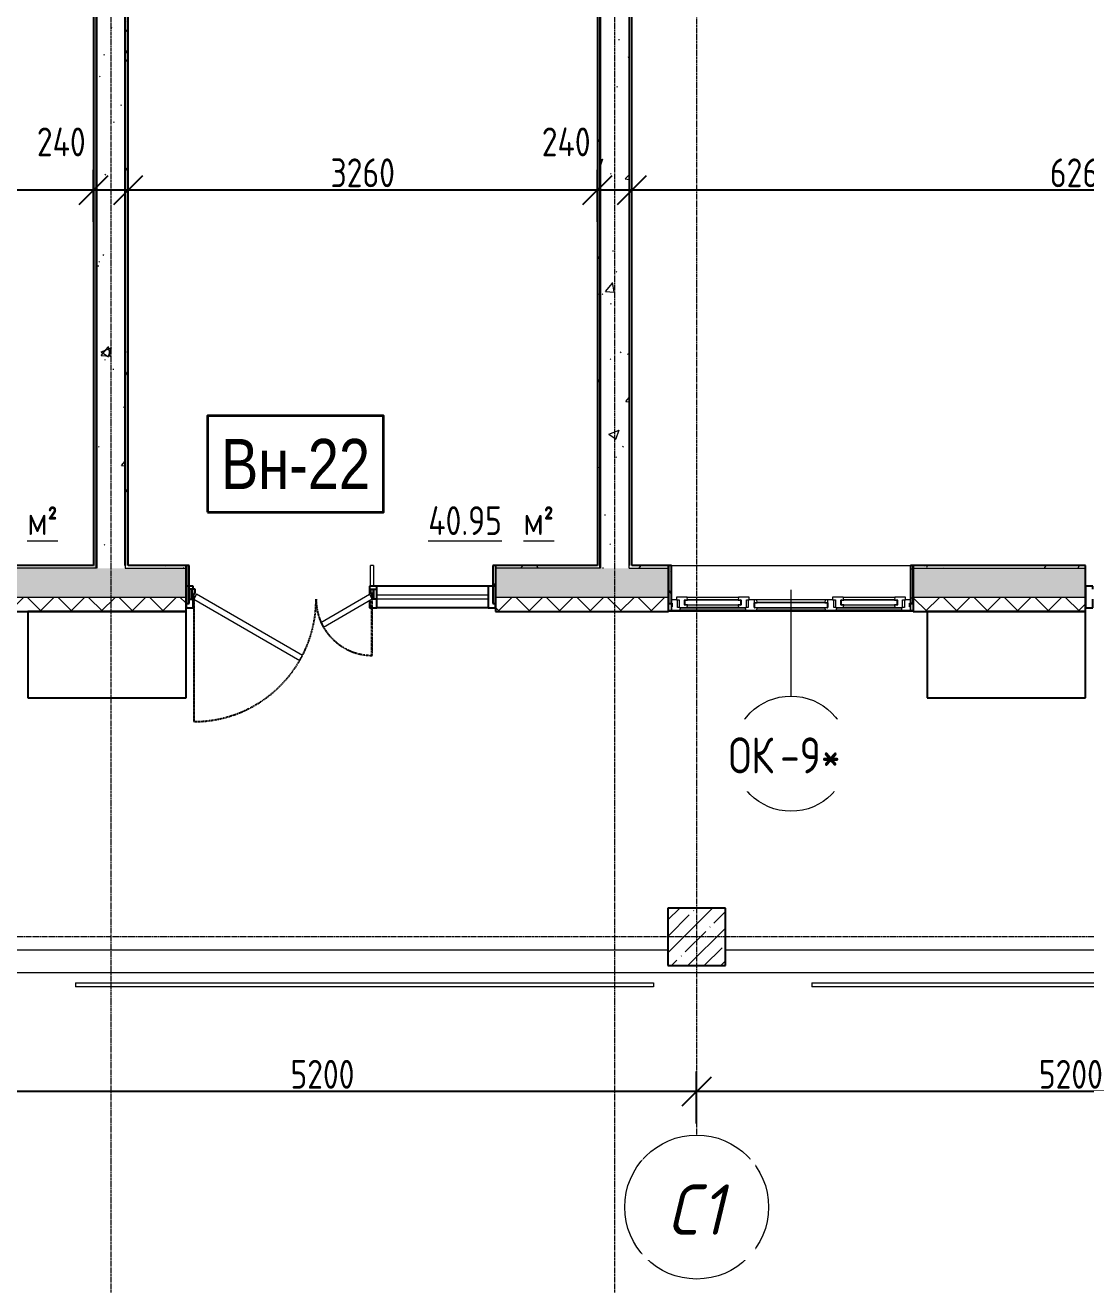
# Model space of a CAD drawing. Header units: millimetres. Extents: x -11854 to 4360091, y -19344 to 4989148.
# Drawn here: x 85107 to 92476, y -2755 to 5996 of the extents above; entities that cross this region are included whole.
import ezdxf
from ezdxf.enums import TextEntityAlignment as Align

# ---------------------------------------------------------------- set-up
doc = ezdxf.new("R2010")
doc.units = ezdxf.units.MM
doc.linetypes.add('Линия сетки', pattern=[22.225, 12.7, -3.175, 3.175, -3.175])
doc.linetypes.add('Штрих', pattern=[6.35, 3.175, -3.175])
doc.layers.get('0').update_dxf_attribs({"color": 254})
doc.layers.get('Defpoints').update_dxf_attribs({"color": 254})
for name, color, linetype, lineweight in [('A-ANNO-DIMS', 254, 'Continuous', 9), ('A-AREA-IDEN', 254, 'Continuous', 9), ('A-DOOR', 254, 'Continuous', 9), ('A-GLAZ', 254, 'Continuous', 9), ('A-GLAZ-CURT', 254, 'Continuous', 9), ('A-GLAZ-CWMG', 254, 'Continuous', 9), ('A-GLAZ-IDEN', 254, 'Continuous', 9), ('A-WALL', 254, 'Continuous', 9), ('S-GRID', 254, 'Continuous', 9), ('S-GRID-IDEN', 254, 'Continuous', 9)]:
    doc.layers.add(name, color=color, linetype=linetype, lineweight=lineweight)
doc.layers.add('кр', color=1, linetype='Continuous')
doc.layers.add('МАРКИ', color=3, linetype='Continuous')
doc.styles.add('ISOCPEUR', font='isocpeur.ttf', dxfattribs={"width": 0.8, "height": 200})
doc.styles.add('ISOCPEUR_2', font='isocpeur.ttf', dxfattribs={"width": 0.8, "height": 250})
doc.styles.add('ISOCPEUR_B', font='', dxfattribs={"width": 0.8, "height": 200})
doc.styles.add('ISOCPEUR_B_1', font='', dxfattribs={"width": 0.8, "height": 200})
doc.styles.add('ISOCPEUR_I', font='isocpeui.ttf', dxfattribs={"width": 0.9, "height": 350})
doc.styles.get("Standard").update_dxf_attribs({"font": 'arial.ttf'})
doc.styles.get('ISOCPEUR_B').set_extended_font_data('ISOCPEUR', bold=True)
doc.styles.get('ISOCPEUR_B_1').set_extended_font_data('ISOCPEUR', bold=True)
doc.dimstyles.new('2_0_мм_ISOCPEUR', dxfattribs={"dimscale": 304.8, "dimtxt": 199.196235, "dimasz": 0.656168, "dimexe": 0.459318, "dimexo": 0.625, "dimgap": 0.065617, "dimtad": 1, "dimdec": 0, "dimtxsty": 'ISOCPEUR', "dimblk1": 'OBLIQUE', "dimblk2": 'OBLIQUE', "dimsah": 1, "dimcen": 2.5, "dimdle": 0.164042, "dimazin": 3, "dimtfac": 1, "dimtix": 1, "dimtmove": 0, "dimatfit": 3, "dimfxl": 0.787402, "dimfxlon": 1, "dimtvp": 1, "dimarcsym": 2})
doc.dimstyles.new('2_0_мм_ISOCPEUR_1', dxfattribs={"dimscale": 304.8, "dimtxt": 199.196235, "dimasz": 0.656168, "dimexe": 0.459318, "dimexo": 0.625, "dimgap": 0.065617, "dimtad": 1, "dimdec": 0, "dimtxsty": 'ISOCPEUR', "dimblk1": 'OBLIQUE', "dimblk2": 'OBLIQUE', "dimsah": 1, "dimcen": 2.5, "dimdle": 0.164042, "dimazin": 3, "dimtfac": 1, "dimtix": 1, "dimtmove": 1, "dimatfit": 3, "dimfxl": 0.787402, "dimfxlon": 1, "dimtvp": 1, "dimarcsym": 2})
pattern_1 = [(50, (542041.7, 20914.14), (728.7365, -63.7558), [76.2, -838.2]), (355, (542041.7, 20914.14), (-140.9716, 764.2276), [60.96, -670.56]), (100.451, (542102.4, 20908.8), (587.77, 700.4668), [64.76, -712.36]), (46.184, (542041.7, 21117.3), (1084.3162, -168.171), [114.3, -1257.3]), (96.636, (542132, 21103.3), (949.61, 989.7098), [97.14, -1068.54]), (351.184, (542041.7, 21117.3), (949.6206, 989.7012), [91.44, -1005.84]), (21, (542143.3, 21066.54), (606.4579, -409.0606), [76.2, -838.2]), (326, (542143.3, 21066.54), (247.2083, 736.7529), [60.96, -670.56]), (71.451, (542193.8, 21032.46), (853.6683, 327.6855), [64.76, -712.36]), (37.5, (542041.67, 20914.14), (12.3547, 338.22012), [6.706, -655.726, 6.706, -674.014, -673.1]), (37.5, (542041.67, 20914.14), (12.3547, 338.22012), [-1343.152, 6.706, -666.394]), (7.5, (542041.67, 20914.14), (267.27887, 400.72213), [6.706, -381.406, 6.706, -640.486, -256.54]), (7.5, (542041.67, 20914.14), (267.27887, 400.72213), [-1035.304, 6.706, -249.834]), (327.5, (541815.1, 20914.14), (542.36333, -22.91534), [6.706, -247.294, 6.706, -785.774, -1051.56]), (327.5, (541815.1, 20914.14), (542.36333, -22.91534), [-1046.48, 6.706, -1044.854]), (317.5, (541713.5, 20914.14), (592.51696, 101.7071), [6.706, -323.494, 6.706, -519.582, -746.76]), (317.5, (541713.5, 20914.14), (592.51696, 101.7071), [-856.488, 6.706, -740.054])]
pattern_2 = [(0, (542041.67, 20914.14), (406.4, 101.6), [33.528, -271.272, 33.528, -271.272, -1625.6]), (0, (542041.67, 20914.14), (406.4, 101.6), [-609.6, 33.528, -576.072, 33.528, -271.272, -711.2]), (0, (542041.67, 20914.14), (406.4, 101.6), [-1524, 33.528, -169.672, 33.528, -474.472]), (120, (542194.07, 20964.94), (-291.18818, 301.152724), [33.528, -271.272, 33.528, -1896.872]), (120, (542194.07, 20964.94), (-291.18818, 301.152724), [-338.328, -271.272, 33.528, -576.072, -1016]), (120, (542194.07, 20964.94), (-291.18818, 301.152724), [-1219.2, 33.528, -271.272, 33.528, -677.672]), (120, (542194.07, 20964.94), (-291.18818, 301.152724), [-1557.528, -169.672, 33.528, -474.472]), (240, (542244.87, 21168.14), (-115.21182, -402.752724), [33.528, -271.272, 33.528, -1896.872]), (240, (542244.87, 21168.14), (-115.21182, -402.752724), [-338.328, -271.272, 33.528, -576.072, -1016]), (240, (542244.87, 21168.14), (-115.21182, -402.752724), [-1219.2, 33.528, -271.272, 33.528, -677.672]), (240, (542244.87, 21168.14), (-115.21182, -402.752724), [-1557.528, -169.672, 33.528, -474.472])]

# ---------------------------------------------------------------- blocks, each defined once
blk = doc.blocks.new('BIMLIB_Окно_Трехстворчатое_Wintech_СФрамугойСнизу_ГОСТ30674-99 - 1700Х1800-7434254-1А')
at = {"layer": 'A-GLAZ'}
for p, q in [((-705, 140), (-725, 140)), ((-705, 95), (-705, 140)), ((-644.8, 140), (-190.9, 140)), ((-193.7, 123.5), (-642, 123.5)), ((-596.8, 121.5), (-238.9, 121.5)), ((-594, 105), (-241.7, 105)), ((-112.5, 140), (362.5, 140)), ((359.7, 123.5), (-109.7, 123.5)), ((440.9, 140), (894.8, 140)), ((892, 123.5), (443.7, 123.5)), ((488.9, 121.5), (846.8, 121.5)), ((491.7, 105), (844, 105)), ((975, 140), (955, 140)), ((955, 140), (955, 95)), ((-238.9, 51.5), (-596.8, 51.5)), ((-594, 69), (-241.7, 69)), ((-112.5, 70), (362.5, 70)), ((-109.7, 87.5), (359.7, 87.5)), ((846.8, 51.5), (488.9, 51.5)), ((491.7, 69), (844, 69))]:
    blk.add_line(p, q, dxfattribs=at)
at = {"layer": 'A-GLAZ', "lineweight": 18}
for p, q in [((-705, 140), (-705, 117)), ((-644.8, 140), (-705, 140)), ((-705, 117), (-699.5, 117)), ((-699.5, 93), (-705, 93)), ((-699.5, 117), (-699.5, 93)), ((-663, 70), (-663, 121.5)), ((-663, 121.5), (-651, 121.5)), ((-596.8, 121.5), (-651, 121.5)), ((-651, 121.5), (-651, 70)), ((-642, 123.5), (-644.8, 140)), ((-642, 121.5), (-642, 123.5)), ((-615, 71), (-615, 103)), ((-615, 103), (-594, 103)), ((-223.2, 103), (-612.5, 103)), ((-612.5, 103), (-612.5, 71)), ((-594, 105), (-596.8, 121.5)), ((-594, 103), (-594, 105)), ((-238.9, 121.5), (-241.7, 105)), ((-241.7, 105), (-241.7, 103)), ((-241.7, 103), (-220.7, 103)), ((-184.7, 121.5), (-238.9, 121.5)), ((-223.2, 71), (-223.2, 103)), ((-220.7, 103), (-220.7, 71)), ((-190.9, 140), (-193.7, 123.5)), ((-193.7, 123.5), (-193.7, 121.5)), ((-112.5, 140), (-190.9, 140)), ((-184.7, 70), (-184.7, 121.5)), ((-184.7, 121.5), (-172.7, 121.5)), ((-172.7, 121.5), (-172.7, 70)), ((-109.7, 89.5), (-130.7, 89.5)), ((-130.7, 89.5), (-130.7, 70)), ((378.2, 121.5), (-128.2, 121.5)), ((-128.2, 121.5), (-128.2, 89.5)), ((-128.2, 89.5), (378.2, 89.5)), ((-109.7, 123.5), (-112.5, 140)), ((-109.7, 121.5), (-109.7, 123.5)), ((-109.7, 87.5), (-109.7, 89.5)), ((362.5, 140), (359.7, 123.5)), ((359.7, 123.5), (359.7, 121.5)), ((359.7, 89.5), (359.7, 87.5)), ((380.7, 89.5), (359.7, 89.5)), ((440.9, 140), (362.5, 140)), ((378.2, 89.5), (378.2, 121.5)), ((380.7, 70), (380.7, 89.5)), ((422.7, 70), (422.7, 121.5)), ((422.7, 121.5), (434.7, 121.5)), ((488.9, 121.5), (434.7, 121.5)), ((434.7, 121.5), (434.7, 70)), ((443.7, 123.5), (440.9, 140)), ((443.7, 121.5), (443.7, 123.5)), ((470.7, 71), (470.7, 103)), ((470.7, 103), (491.7, 103)), ((862.5, 103), (473.2, 103)), ((473.2, 103), (473.2, 71)), ((491.7, 105), (488.9, 121.5)), ((491.7, 103), (491.7, 105)), ((846.8, 121.5), (844, 105)), ((844, 105), (844, 103)), ((844, 103), (865, 103)), ((901, 121.5), (846.8, 121.5)), ((862.5, 71), (862.5, 103)), ((865, 103), (865, 71)), ((894.8, 140), (892, 123.5)), ((892, 123.5), (892, 121.5)), ((955, 140), (894.8, 140)), ((901, 70), (901, 121.5)), ((901, 121.5), (913, 121.5)), ((913, 121.5), (913, 70)), ((949.5, 93), (949.5, 117)), ((949.5, 117), (955, 117)), ((955, 93), (949.5, 93)), ((955, 117), (955, 140)), ((-705, 70), (-671, 70)), ((-671, 70), (-671, 51.5)), ((-651, 70), (-671, 70)), ((-671, 51.5), (-596.8, 51.5)), ((-594, 71), (-615, 71)), ((-612.5, 71), (-223.2, 71)), ((-596.8, 51.5), (-594, 69)), ((-594, 69), (-594, 71)), ((-220.7, 71), (-241.7, 71)), ((-241.7, 71), (-241.7, 69)), ((-241.7, 69), (-238.9, 51.5)), ((-238.9, 51.5), (-164.7, 51.5)), ((-164.7, 70), (-184.7, 70)), ((-164.7, 51.5), (-164.7, 70)), ((-164.7, 70), (-130.7, 70)), ((-130.7, 70), (-112.5, 70)), ((-112.5, 70), (-109.7, 87.5)), ((359.7, 87.5), (362.5, 70)), ((362.5, 70), (380.7, 70)), ((380.7, 70), (414.7, 70)), ((414.7, 70), (414.7, 51.5)), ((434.7, 70), (414.7, 70)), ((414.7, 51.5), (488.9, 51.5)), ((491.7, 71), (470.7, 71)), ((473.2, 71), (862.5, 71)), ((488.9, 51.5), (491.7, 69)), ((491.7, 69), (491.7, 71)), ((865, 71), (844, 71)), ((844, 71), (844, 69)), ((844, 69), (846.8, 51.5)), ((846.8, 51.5), (921, 51.5)), ((921, 70), (901, 70)), ((921, 51.5), (921, 70)), ((921, 70), (955, 70))]:
    blk.add_line(p, q, dxfattribs=at)
at = {"layer": 'A-GLAZ', "lineweight": 25}
for p, q in [((-615, 103), (-615, 71)), ((-612.5, 103), (-615, 103)), ((-612.5, 71), (-612.5, 103)), ((-220.7, 103), (-223.2, 103)), ((-223.2, 103), (-223.2, 71)), ((-220.7, 71), (-220.7, 103)), ((-128.2, 121.5), (-130.7, 121.5)), ((-130.7, 121.5), (-130.7, 89.5)), ((-130.7, 89.5), (-128.2, 89.5)), ((-128.2, 89.5), (-128.2, 121.5)), ((378.2, 121.5), (378.2, 89.5)), ((380.7, 121.5), (378.2, 121.5)), ((378.2, 89.5), (380.7, 89.5)), ((380.7, 89.5), (380.7, 121.5)), ((470.7, 103), (470.7, 71)), ((473.2, 103), (470.7, 103)), ((473.2, 71), (473.2, 103)), ((865, 103), (862.5, 103)), ((862.5, 103), (862.5, 71)), ((865, 71), (865, 103)), ((-615, 71), (-612.5, 71)), ((-223.2, 71), (-220.7, 71)), ((470.7, 71), (473.2, 71)), ((862.5, 71), (865, 71))]:
    blk.add_line(p, q, dxfattribs=at)
blk = doc.blocks.new('Прямоугольный импост - 50 x 150 мм-V12-1А')
at = {"layer": 'A-GLAZ-CWMG', "lineweight": 25}
for p, q in [((0, 75), (-50, 75)), ((-50, 75), (-50, 15)), ((0, -75), (0, 75)), ((-50, -55), (-50, -75)), ((-50, -75), (0, -75))]:
    blk.add_line(p, q, dxfattribs=at)
blk = doc.blocks.new('Системная панель - С остеклением-7428840-1А')
at = {"layer": 'кр', "lineweight": 18}
for p, q in [((387.5, 12.5), (-387.5, 12.5)), ((-387.5, 12.5), (-387.5, -12.5)), ((387.5, -12.5), (387.5, 12.5)), ((-387.5, -12.5), (387.5, -12.5))]:
    blk.add_line(p, q, dxfattribs=at)
blk = doc.blocks.new('Прямоугольный импост - 50 x 150 мм-7428686-1А')
at = {"layer": 'кр'}
for p, q in [((-357574.2, -43154.4), (-358349.2, -43154.4)), ((-357574.2, -43304.4), (-358349.2, -43304.4))]:
    blk.add_line(p, q, dxfattribs=at)
blk = doc.blocks.new('Прямоугольный импост - 50 x 150 мм-7419824-1А')
at = {"layer": 'кр', "lineweight": 25}
for p, q in [((-50, 75), (0, 75)), ((-50, -75), (-50, 75)), ((0, 75), (0, -75)), ((0, -75), (-50, -75))]:
    blk.add_line(p, q, dxfattribs=at)
blk = doc.blocks.new('Прямоугольный импост - 50 x 150 мм-V13-1А')
at = {"layer": 'кр', "lineweight": 25}
for p, q in [((-25, 75), (-8.7, 75)), ((-25, 25.6), (-25, 75)), ((-6.7, 75), (25, 75)), ((25, 75), (25, -75)), ((-25, -75), (-25, -16.7)), ((25, -75), (-25, -75))]:
    blk.add_line(p, q, dxfattribs=at)
blk = doc.blocks.new('Дверь_Двупольная_внутренняя ПВХ профиль - Дверной блок наружный металлический остекленный ДНМО 22х13 Л _ДЛЯ ВИТРАЖА_-7420208-1А')
at = {"layer": 'кр', "linetype": 'Штрих'}
for p, q in [((618, 865), (618, 15)), ((-618, 405), (-618, 15))]:
    blk.add_line(p, q, dxfattribs=at)
at = {"layer": 'кр'}
for p, q in [((620, 865), (618, 865)), ((-620, 405), (-618, 405)), ((-650, 15), (-630, 15)), ((-650, -55), (-650, 15)), ((-630, 15), (-620, 15)), ((-630, -55), (-630, 15)), ((-630, 15), (-630, -55)), ((-620, 15), (-620, -25)), ((-618, 15), (-620, 15)), ((618, 15), (620, 15)), ((630, 15), (620, 15)), ((620, 15), (620, -25)), ((630, -55), (630, 15)), ((650, 15), (630, 15)), ((630, 15), (630, -55)), ((650, -55), (650, 15)), ((-630, -55), (-650, -55)), ((-610, -55), (-630, -55)), ((-620, -25), (-610, -25)), ((-610, -25), (-610, -55)), ((620, -25), (610, -25)), ((610, -25), (610, -55)), ((610, -55), (630, -55)), ((630, -55), (650, -55))]:
    blk.add_line(p, q, dxfattribs=at)
at = {"layer": 'кр', "linetype": 'Штрих', "lineweight": 18}
for p, q in [((620, 15), (620, 865)), ((-620, 15), (-620, 405))]:
    blk.add_line(p, q, dxfattribs=at)
at = {"layer": 'кр', "lineweight": 18}
for p, q in [((-116.1, 440), (-136.1, 405.4)), ((620, 15), (-116.1, 440)), ((-136.1, 405.4), (600, -19.6)), ((-620, 15), (-282.3, 210)), ((-262.3, 175.4), (-600, -19.6)), ((-282.3, 210), (-262.3, 175.4)), ((-600, -19.6), (-620, 15)), ((600, -19.6), (620, 15))]:
    blk.add_line(p, q, dxfattribs=at)
at = {"layer": 'кр', "linetype": 'Штрих'}
for centre, radius, start, end in [((620, 15), 850, 90, 180), ((-620, 15), 390, 360, 90)]:
    blk.add_arc(centre, radius, start, end, dxfattribs=at)
blk = doc.blocks.new('_Oblique')
at = {"color": 0, "linetype": 'ByBlock', "lineweight": -2}
blk.add_line((-0.5, -0.5), (0.5, 0.5), dxfattribs=at)
blk = doc.blocks.new('*D602')
at = {"layer": 'A-ANNO-DIMS', "color": 0, "lineweight": -2, "transparency": 16777216}
for p, q in [((89322.6, 4629.5), (89322.6, 4990.5)), ((95582.6, 4629.5), (95582.6, 4990.5)), ((95632.6, 4850.5), (89272.6, 4850.5))]:
    blk.add_line(p, q, dxfattribs=at)
at = {"layer": 'Defpoints', "color": 0, "transparency": 16777216}
for p in [(89322.6, 4850.5), (89322.6, 4610.5), (95582.6, 4610.5)]:
    blk.add_point(p, dxfattribs=at)
at = {"layer": 'A-ANNO-DIMS', "color": 0, "lineweight": -2, "transparency": 16777216, "xscale": 200, "yscale": 200, "zscale": 200, "rotation": 180}
blk.add_blockref('_Oblique', (89322.6, 4850.5), dxfattribs=at)
at = {"layer": 'A-ANNO-DIMS', "color": 0, "lineweight": -2, "transparency": 16777216, "xscale": 200, "yscale": 200, "zscale": 200}
blk.add_blockref('_Oblique', (95582.6, 4850.5), dxfattribs=at)
at = {"layer": 'A-ANNO-DIMS', "color": 0, "transparency": 16777216, "insert": (92452.6, 4970.5), "char_height": 200, "width": 533.233, "attachment_point": 5, "style": 'ISOCPEUR'}
blk.add_mtext('\\A1;6260', dxfattribs=at)
blk = doc.blocks.new('*D603')
at = {"layer": 'A-ANNO-DIMS', "color": 0, "lineweight": -2, "transparency": 16777216}
for p, q in [((89082.6, 4629.5), (89082.6, 4990.5)), ((89322.6, 4629.5), (89322.6, 4990.5)), ((89372.6, 4850.5), (89032.6, 4850.5))]:
    blk.add_line(p, q, dxfattribs=at)
at = {"layer": 'Defpoints', "color": 0, "transparency": 16777216}
for p in [(89082.6, 4850.5), (89082.6, 4610.5), (89322.6, 4610.5)]:
    blk.add_point(p, dxfattribs=at)
at = {"layer": 'A-ANNO-DIMS', "color": 0, "lineweight": -2, "transparency": 16777216, "xscale": 200, "yscale": 200, "zscale": 200, "rotation": 180}
blk.add_blockref('_Oblique', (89082.6, 4850.5), dxfattribs=at)
at = {"layer": 'A-ANNO-DIMS', "color": 0, "lineweight": -2, "transparency": 16777216, "xscale": 200, "yscale": 200, "zscale": 200}
blk.add_blockref('_Oblique', (89322.6, 4850.5), dxfattribs=at)
at = {"layer": 'A-ANNO-DIMS', "color": 0, "transparency": 16777216, "insert": (88696.6, 5285.1), "char_height": 200, "width": 418.312, "attachment_point": 1, "line_spacing_factor": 1.149209, "style": 'ISOCPEUR'}
blk.add_mtext('\\A1;240', dxfattribs=at)
blk = doc.blocks.new('*D604')
at = {"layer": 'A-ANNO-DIMS', "color": 0, "lineweight": -2, "transparency": 16777216}
for p, q in [((85822.6, 4629.5), (85822.6, 4990.5)), ((89082.6, 4629.5), (89082.6, 4990.5)), ((89132.6, 4850.5), (85772.6, 4850.5))]:
    blk.add_line(p, q, dxfattribs=at)
at = {"layer": 'Defpoints', "color": 0, "transparency": 16777216}
for p in [(85822.6, 4850.5), (85822.6, 4610.5), (89082.6, 4610.5)]:
    blk.add_point(p, dxfattribs=at)
at = {"layer": 'A-ANNO-DIMS', "color": 0, "lineweight": -2, "transparency": 16777216, "xscale": 200, "yscale": 200, "zscale": 200, "rotation": 180}
blk.add_blockref('_Oblique', (85822.6, 4850.5), dxfattribs=at)
at = {"layer": 'A-ANNO-DIMS', "color": 0, "lineweight": -2, "transparency": 16777216, "xscale": 200, "yscale": 200, "zscale": 200}
blk.add_blockref('_Oblique', (89082.6, 4850.5), dxfattribs=at)
at = {"layer": 'A-ANNO-DIMS', "color": 0, "transparency": 16777216, "insert": (87452.6, 4970.5), "char_height": 200, "width": 533.233, "attachment_point": 5, "style": 'ISOCPEUR'}
blk.add_mtext('\\A1;3260', dxfattribs=at)
blk = doc.blocks.new('*D605')
at = {"layer": 'A-ANNO-DIMS', "color": 0, "lineweight": -2, "transparency": 16777216}
for p, q in [((85582.6, 4629.5), (85582.6, 4990.5)), ((85822.6, 4629.5), (85822.6, 4990.5)), ((85872.6, 4850.5), (85532.6, 4850.5))]:
    blk.add_line(p, q, dxfattribs=at)
at = {"layer": 'Defpoints', "color": 0, "transparency": 16777216}
for p in [(85582.6, 4850.5), (85582.6, 4610.5), (85822.6, 4610.5)]:
    blk.add_point(p, dxfattribs=at)
at = {"layer": 'A-ANNO-DIMS', "color": 0, "lineweight": -2, "transparency": 16777216, "xscale": 200, "yscale": 200, "zscale": 200, "rotation": 180}
blk.add_blockref('_Oblique', (85582.6, 4850.5), dxfattribs=at)
at = {"layer": 'A-ANNO-DIMS', "color": 0, "lineweight": -2, "transparency": 16777216, "xscale": 200, "yscale": 200, "zscale": 200}
blk.add_blockref('_Oblique', (85822.6, 4850.5), dxfattribs=at)
at = {"layer": 'A-ANNO-DIMS', "color": 0, "transparency": 16777216, "insert": (85188.5, 5285.1), "char_height": 200, "width": 418.312, "attachment_point": 1, "line_spacing_factor": 1.149209, "style": 'ISOCPEUR'}
blk.add_mtext('\\A1;240', dxfattribs=at)
blk = doc.blocks.new('*D606')
at = {"layer": 'A-ANNO-DIMS', "color": 0, "lineweight": -2, "transparency": 16777216}
for p, q in [((81942.5, 4629.5), (81942.5, 4990.5)), ((85582.6, 4629.5), (85582.6, 4990.5)), ((85632.6, 4850.5), (81892.5, 4850.5))]:
    blk.add_line(p, q, dxfattribs=at)
at = {"layer": 'Defpoints', "color": 0, "transparency": 16777216}
for p in [(81942.5, 4850.5), (81942.5, 4610.5), (85582.6, 4610.5)]:
    blk.add_point(p, dxfattribs=at)
at = {"layer": 'A-ANNO-DIMS', "color": 0, "lineweight": -2, "transparency": 16777216, "xscale": 200, "yscale": 200, "zscale": 200, "rotation": 180}
blk.add_blockref('_Oblique', (81942.5, 4850.5), dxfattribs=at)
at = {"layer": 'A-ANNO-DIMS', "color": 0, "lineweight": -2, "transparency": 16777216, "xscale": 200, "yscale": 200, "zscale": 200}
blk.add_blockref('_Oblique', (85582.6, 4850.5), dxfattribs=at)
at = {"layer": 'A-ANNO-DIMS', "color": 0, "transparency": 16777216, "insert": (83762.6, 4970.5), "char_height": 200, "width": 551.62, "attachment_point": 5, "style": 'ISOCPEUR'}
blk.add_mtext('\\A1;3640', dxfattribs=at)
blk = doc.blocks.new('Ось сетки - Заголовок сетки - Окружность 5 мм-84278-1А')
at = {"layer": 'S-GRID-IDEN'}
blk.add_circle((0, 0), 5, dxfattribs=at)
blk = doc.blocks.new('Марка окна - Марка окна-2857-1А')
at = {"layer": 'A-GLAZ-IDEN'}
blk.add_circle((0, 0), 4.001, dxfattribs=at)
blk = doc.blocks.new('*D653')
at = {"layer": 'A-ANNO-DIMS', "color": 0, "lineweight": -2, "transparency": 16777216}
for p, q in [((89772.6, -1634), (89772.6, -1273)), ((94972.6, -1634), (94972.6, -1273)), ((95022.6, -1413), (89722.6, -1413))]:
    blk.add_line(p, q, dxfattribs=at)
at = {"layer": 'Defpoints', "color": 0, "transparency": 16777216}
for p in [(89772.6, -1413), (89772.6, -1653), (94972.6, -1653)]:
    blk.add_point(p, dxfattribs=at)
at = {"layer": 'A-ANNO-DIMS', "color": 0, "lineweight": -2, "transparency": 16777216, "xscale": 200, "yscale": 200, "zscale": 200, "rotation": 180}
blk.add_blockref('_Oblique', (89772.6, -1413), dxfattribs=at)
at = {"layer": 'A-ANNO-DIMS', "color": 0, "lineweight": -2, "transparency": 16777216, "xscale": 200, "yscale": 200, "zscale": 200}
blk.add_blockref('_Oblique', (94972.6, -1413), dxfattribs=at)
at = {"layer": 'A-ANNO-DIMS', "color": 0, "transparency": 16777216, "insert": (92372.6, -1293), "char_height": 200, "width": 533.233, "attachment_point": 5, "style": 'ISOCPEUR'}
blk.add_mtext('\\A1;5200', dxfattribs=at)
blk = doc.blocks.new('*D654')
at = {"layer": 'A-ANNO-DIMS', "color": 0, "lineweight": -2, "transparency": 16777216}
for p, q in [((84572.6, -1634), (84572.6, -1273)), ((89772.6, -1634), (89772.6, -1273)), ((89822.6, -1413), (84522.6, -1413))]:
    blk.add_line(p, q, dxfattribs=at)
at = {"layer": 'Defpoints', "color": 0, "transparency": 16777216}
for p in [(84572.6, -1413), (84572.6, -1653), (89772.6, -1653)]:
    blk.add_point(p, dxfattribs=at)
at = {"layer": 'A-ANNO-DIMS', "color": 0, "lineweight": -2, "transparency": 16777216, "xscale": 200, "yscale": 200, "zscale": 200, "rotation": 180}
blk.add_blockref('_Oblique', (84572.6, -1413), dxfattribs=at)
at = {"layer": 'A-ANNO-DIMS', "color": 0, "lineweight": -2, "transparency": 16777216, "xscale": 200, "yscale": 200, "zscale": 200}
blk.add_blockref('_Oblique', (89772.6, -1413), dxfattribs=at)
at = {"layer": 'A-ANNO-DIMS', "color": 0, "transparency": 16777216, "insert": (87172.6, -1293), "char_height": 200, "width": 533.233, "attachment_point": 5, "style": 'ISOCPEUR'}
blk.add_mtext('\\A1;5200', dxfattribs=at)

msp = doc.modelspace()

# ---------------------------------------------------------------- hatches: boundary and pattern name
at = {"layer": 'A-WALL'}
h = msp.add_hatch(dxfattribs=at)
h.set_pattern_fill('FP_3', color=8, style=0, pattern_type=2)
h.set_pattern_definition(pattern_2)
h.paths.add_polyline_path([(85602.6, 2222.4), (85602.6, 22617.4), (85582.6, 22617.4), (85582.6, 2222.4)])
h = msp.add_hatch(dxfattribs=at)
h.set_pattern_fill('FP_3', color=8, style=0, pattern_type=2)
h.set_pattern_definition(pattern_2)
h.paths.add_polyline_path([(89322.6, 2242.4), (89322.6, 11827.4), (89302.6, 11827.4), (89302.6, 2242.4)])
h = msp.add_hatch(dxfattribs=at)
h.set_pattern_fill('FP_3', color=8, style=0, pattern_type=2)
h.set_pattern_definition(pattern_2)
h.paths.add_polyline_path([(89102.6, 2222.4), (89102.6, 9617.4), (89082.6, 9617.4), (89082.6, 2222.4)])
h = msp.add_hatch(dxfattribs=at)
h.set_pattern_fill('FP_2', color=8, style=0, pattern_type=2)
h.set_pattern_definition(pattern_1)
h.paths.add_polyline_path([(85602.6, 2222.4), (85802.6, 2222.7), (85802.6, 8217.4), (85602.6, 8217.4), (85602.6, 2222.7)])
h = msp.add_hatch(dxfattribs=at)
h.set_pattern_fill('FP_3', color=8, style=0, pattern_type=2)
h.set_pattern_definition(pattern_2)
h.paths.add_polyline_path([(85822.6, 2242.4), (85822.6, 8197.4), (85802.6, 8197.4), (85802.6, 2242.4)])
h = msp.add_hatch(dxfattribs=at)
h.set_pattern_fill('FP_2', color=8, style=0, pattern_type=2)
h.set_pattern_definition(pattern_1)
h.paths.add_polyline_path([(89102.6, 2222.4), (89302.6, 2222.7), (89302.6, 7357.4), (89102.6, 7357.4), (89102.6, 2222.7)])
h = msp.add_hatch(dxfattribs=at)
h.set_pattern_fill('FP_3', color=8, style=0, pattern_type=2)
h.set_pattern_definition(pattern_2)
h.paths.add_polyline_path([(85582.6, 2222.4), (85582.6, 2242.4), (85027.6, 2242.4), (85027.6, 2222.4), (85213.4, 2222.4)])
h.paths.add_polyline_path([(83327.6, 2222.4), (83327.6, 2242.4), (81922.5, 2242.4), (81922.5, 2222.4), (83309.6, 2222.4)])
h = msp.add_hatch(dxfattribs=at)
h.set_pattern_fill('FP_2', color=8, style=0, pattern_type=2)
h.set_pattern_definition(pattern_1)
h.paths.add_polyline_path([(114405.1, 2022.4), (115772.6, 2022.4), (115772.6, 2222.4), (114357.6, 2222.4), (114357.6, 2022.4)])
h.paths.add_polyline_path([(112247.6, 2022.4), (112247.6, 2222.4), (111027.6, 2222.4), (111027.6, 2022.4), (111866.7, 2022.4)])
h.paths.add_polyline_path([(109327.6, 2022.4), (109327.6, 2222.4), (108127.6, 2222.4), (108127.6, 2022.4)])
h.paths.add_polyline_path([(104886.1, 2022.4), (105977.6, 2022.4), (105977.6, 2222.4), (104777.6, 2222.4), (104777.6, 2022.4)])
h.paths.add_polyline_path([(103077.6, 2022.4), (103077.6, 2222.4), (101375.2, 2222.4), (101375.2, 2022.4), (102982.3, 2022.4)])
h.paths.add_polyline_path([(98222.8, 2022.4), (99225.2, 2022.4), (99225.2, 2222.4), (98027.6, 2222.4), (98027.6, 2022.4)])
h.paths.add_polyline_path([(94625.2, 2022.4), (96327.6, 2022.4), (96327.6, 2222.4), (94625.2, 2222.4)])
h.paths.add_polyline_path([(92475.2, 2022.4), (92475.2, 2222.4), (91277.6, 2222.4), (91277.6, 2022.4), (91559.4, 2022.4)])
h.paths.add_polyline_path([(89577.6, 2022.4), (89577.6, 2222.4), (88375.2, 2222.4), (88375.2, 2022.4), (89338.3, 2022.4)])
h.paths.add_polyline_path([(86225.2, 2022.4), (86225.2, 2222.4), (85027.6, 2222.4), (85027.6, 2022.4), (85213.4, 2022.4)])
h.paths.add_polyline_path([(82082.6, 2022.4), (83327.6, 2022.4), (83327.6, 2222.4), (82082.6, 2222.4)])
h = msp.add_hatch(dxfattribs=at)
h.set_pattern_fill('FP_3', color=8, style=0, pattern_type=2)
h.set_pattern_definition(pattern_2)
h.paths.add_polyline_path([(88375.2, 2222.4), (89082.6, 2222.7), (89082.6, 2242.4), (88375.2, 2242.4), (88375.2, 2222.7)])
h.paths.add_polyline_path([(85802.6, 2222.4), (86225.2, 2222.7), (86225.2, 2242.4), (85802.6, 2242.4), (85802.6, 2222.7)])
h = msp.add_hatch(dxfattribs=at)
h.set_pattern_fill('FP_3', color=8, style=0, pattern_type=2)
h.set_pattern_definition(pattern_2)
h.paths.add_polyline_path([(86247.6, 1977.4), (86247.6, 2242.4), (86227.6, 2242.4), (86227.6, 1977.4)])
h = msp.add_hatch(dxfattribs=at)
h.set_pattern_fill('FP_3', color=8, style=0, pattern_type=2)
h.set_pattern_definition(pattern_2)
h.paths.add_polyline_path([(88357.6, 1977.4), (88377.6, 1977.4), (88377.6, 2242.4), (88357.6, 2242.4), (88357.6, 2222.7)])
h = msp.add_hatch(dxfattribs=at)
h.set_pattern_fill('FP_3', color=8, style=0, pattern_type=2)
h.set_pattern_definition(pattern_2)
h.paths.add_polyline_path([(95367.1, 2222.4), (95582.6, 2222.7), (95582.6, 2242.4), (94625.2, 2242.4), (94625.2, 2222.4)])
h.paths.add_polyline_path([(91277.6, 2222.4), (92475.2, 2222.7), (92475.2, 2242.4), (91277.6, 2242.4), (91277.6, 2222.7)])
h.paths.add_polyline_path([(89577.6, 2222.4), (89577.6, 2242.4), (89302.6, 2242.4), (89302.6, 2222.4), (89338.3, 2222.4)])
h = msp.add_hatch(dxfattribs=at)
h.set_pattern_fill('FP_3', color=8, style=0, pattern_type=2)
h.set_pattern_definition(pattern_2)
h.paths.add_polyline_path([(89597.6, 1977.4), (89597.6, 2242.4), (89577.6, 2242.4), (89577.6, 1977.4)])
h = msp.add_hatch(dxfattribs=at)
h.set_pattern_fill('FP_3', color=8, style=0, pattern_type=2)
h.set_pattern_definition(pattern_2)
h.paths.add_polyline_path([(91277.6, 1977.4), (91277.6, 2242.4), (91257.6, 2242.4), (91257.6, 1977.4)])
h = msp.add_hatch(dxfattribs=at)
h.set_pattern_fill('FP_5', color=8, style=0, pattern_type=2)
h.set_pattern_definition([(45, (542041.67, 20914.14), (-106.066017, 106.066017), []), (135, (542041.67, 20914.14), (-106.066017, -106.066017), [])])
h.paths.add_polyline_path([(115772.6, 1922.4), (115972.6, 1922.4), (115972.6, 2022.4), (114357.6, 2022.4), (114357.6, 1922.4), (115674.3, 1922.4)])
h.paths.add_polyline_path([(112247.6, 1922.4), (112247.6, 2022.4), (111027.6, 2022.4), (111027.6, 1922.4), (111866.7, 1922.4)])
h.paths.add_polyline_path([(109327.6, 1922.4), (109327.6, 2022.4), (108127.6, 2022.4), (108127.6, 1922.4)])
h.paths.add_polyline_path([(104777.6, 1922.4), (105977.6, 1922.4), (105977.6, 2022.4), (104777.6, 2022.4), (104777.6, 1973.9)])
h.paths.add_polyline_path([(101375.2, 1922.4), (103077.6, 1922.4), (103077.6, 2022.4), (101375.2, 2022.4)])
h.paths.add_polyline_path([(96319, 1922.4), (96327.6, 1922.4), (96327.6, 2022.4), (94625.2, 2022.4), (94625.2, 1922.4), (96001.7, 1922.4)])
h.paths.add_polyline_path([(98222.8, 1922.4), (99225.2, 1922.4), (99225.2, 2022.4), (98027.6, 2022.4), (98027.6, 1922.4)])
h.paths.add_polyline_path([(91277.6, 1922.4), (92475.2, 1922.4), (92475.2, 2022.4), (91277.6, 2022.4)])
h.paths.add_polyline_path([(88375.2, 1922.4), (89577.6, 1922.4), (89577.6, 2022.4), (88375.2, 2022.4)])
h.paths.add_polyline_path([(86225.2, 1922.4), (86225.2, 2022.4), (85027.6, 2022.4), (85027.6, 1922.4), (85213.4, 1922.4)])
h.paths.add_polyline_path([(83309.6, 1922.4), (83327.6, 1922.4), (83327.6, 2022.4), (82082.6, 2022.4), (82082.6, 1922.4), (82675, 1922.4)])
h = msp.add_hatch(dxfattribs=at)
h.set_pattern_fill('FP_1', color=8, style=0, pattern_type=2)
h.set_pattern_definition([(45, (542041.67, 20914.14), (-114.04925, 114.04925), []), (45, (542155.72, 20914.14), (-114.04925, 114.04925), [201.613, -40.323, 3.353, -36.97])])
h.paths.add_polyline_path([(89972.6, -537.6), (89972.6, -137.6), (89572.6, -137.6), (89572.6, -537.6), (89655.6, -537.6)])

# ---------------------------------------------------------------- linework, layer by layer
at = {"layer": 'A-GLAZ-IDEN', "color": 8}
msp.add_line((90427.6, 2072.4), (90426.6, 1334.9), dxfattribs=at)
at = {"layer": 'A-WALL', "color": 8, "lineweight": 25}
for p, q in [((85582.6, 22617.4), (85582.6, 2242.4)), ((85602.6, 2222.4), (85602.6, 22617.4)), ((89322.6, 2242.4), (89322.6, 11827.4)), ((89082.6, 9637.4), (89082.6, 2242.4)), ((89102.6, 2222.4), (89102.6, 9617.4)), ((85602.6, 8217.4), (85602.6, 2222.4)), ((85802.6, 2242.4), (85802.6, 8217.4)), ((85802.6, 8197.4), (85802.6, 2242.4)), ((85822.6, 2242.4), (85822.6, 8197.4)), ((89102.6, 7357.4), (89102.6, 2222.4)), ((85582.6, 2242.4), (85027.6, 2242.4)), ((86225.2, 2242.4), (85822.6, 2242.4)), ((86225.2, 2222.4), (86225.2, 2242.4)), ((86225.2, 1922.4), (86225.2, 2222.4)), ((86227.6, 2242.4), (86227.6, 1977.4)), ((86247.6, 2242.4), (86227.6, 2242.4)), ((86247.6, 1977.4), (86247.6, 2242.4)), ((88357.6, 2242.4), (88357.6, 1977.4)), ((88377.6, 2242.4), (88357.6, 2242.4)), ((89082.6, 2242.4), (88375.2, 2242.4)), ((88375.2, 2242.4), (88375.2, 2222.4)), ((88375.2, 2222.4), (88375.2, 1922.4)), ((88377.6, 1977.4), (88377.6, 2242.4)), ((89597.6, 2242.4), (89322.6, 2242.4)), ((89577.6, 2222.4), (89577.6, 2242.4)), ((89577.6, 2242.4), (89577.6, 1977.4)), ((89577.6, 1922.4), (89577.6, 2222.4)), ((89597.6, 1977.4), (89597.6, 2242.4)), ((91257.6, 2242.4), (91257.6, 1977.4)), ((92475.2, 2242.4), (91257.6, 2242.4)), ((91277.6, 2242.4), (91277.6, 2222.4)), ((91277.6, 1977.4), (91277.6, 2242.4)), ((91277.6, 2222.4), (91277.6, 1922.4)), ((92475.2, 2222.4), (92475.2, 2242.4)), ((92475.2, 1922.4), (92475.2, 2222.4)), ((86227.6, 1977.4), (86247.6, 1977.4)), ((88357.6, 1977.4), (88377.6, 1977.4)), ((89577.6, 1977.4), (89597.6, 1977.4)), ((91257.6, 1977.4), (91277.6, 1977.4)), ((85027.6, 1922.4), (86225.2, 1922.4)), ((86225.2, 1922.4), (85125.2, 1922.4)), ((85125.2, 1922.4), (85125.2, 1322.4)), ((86225.2, 1322.4), (86225.2, 1922.4)), ((88375.2, 1922.4), (89577.6, 1922.4)), ((91277.6, 1922.4), (92475.2, 1922.4)), ((92475.2, 1922.4), (91375.2, 1922.4)), ((91375.2, 1922.4), (91375.2, 1322.4)), ((92475.2, 1322.4), (92475.2, 1922.4)), ((85125.2, 1322.4), (86225.2, 1322.4)), ((91375.2, 1322.4), (92475.2, 1322.4)), ((89972.6, -137.6), (89572.6, -137.6)), ((89572.6, -137.6), (89572.6, -537.6)), ((89972.6, -537.6), (89972.6, -137.6)), ((89572.6, -537.6), (89972.6, -537.6))]:
    msp.add_line(p, q, dxfattribs=at)
at = {"layer": 'A-WALL', "color": 8}
for p, q in [((89302.6, 2222.4), (89302.6, 7357.4)), ((89302.6, 7357.4), (89302.6, 2242.4)), ((85602.6, 2222.4), (85027.6, 2222.4)), ((85802.6, 2242.4), (85802.6, 2222.4)), ((85802.6, 2222.4), (86225.2, 2222.4)), ((87507.6, 2097.4), (87507.6, 2242.4)), ((87527.6, 2242.4), (87507.6, 2242.4)), ((87527.6, 2242.4), (87527.6, 2097.4)), ((89102.6, 2222.4), (88375.2, 2222.4)), ((89302.6, 2222.4), (89577.6, 2222.4)), ((89597.6, 2242.4), (91257.6, 2242.4)), ((91277.6, 2222.4), (92475.2, 2222.4)), ((85027.6, 2022.4), (86225.2, 2022.4)), ((88375.2, 2022.4), (89577.6, 2022.4)), ((91277.6, 2022.4), (92475.2, 2022.4)), ((91277.6, 1922.4), (89577.6, 1922.4)), ((84772.6, -427.6), (89572.6, -427.6)), ((89972.6, -427.6), (94772.6, -427.6)), ((117532.6, -587.6), (80979.6, -587.6)), ((85457.3, -656.3), (89472.6, -656.3)), ((85457.3, -656.3), (85457.3, -686.3)), ((89472.6, -686.3), (85457.3, -686.3)), ((89472.6, -656.3), (89472.6, -686.3)), ((90573.4, -656.3), (94773, -656.3)), ((90573.4, -656.3), (90573.4, -686.3)), ((94773, -686.3), (90573.4, -686.3))]:
    msp.add_line(p, q, dxfattribs=at)
at = {"layer": 'S-GRID', "color": 8, "linetype": 'Линия сетки'}
for p, q in [((85702.6, 26233.7), (85702.6, -4343.8)), ((89202.6, 26233.7), (89202.6, -4343.8)), ((89772.6, 8374.9), (89772.6, -1715.3)), ((117934.2, -337.6), (78806.8, -337.6))]:
    msp.add_line(p, q, dxfattribs=at)
at = {"layer": 'кр', "color": 8}
for p, q in [((86268.5, 2077.4), (86248.5, 2077.4)), ((86248.5, 2077.4), (86248.5, 2007.4)), ((86268.5, 2077.4), (86268.5, 2007.4)), ((86288.5, 2077.4), (86268.5, 2077.4)), ((86268.5, 2007.4), (86268.5, 2077.4)), ((86278.5, 2007.4), (86278.5, 2047.4)), ((86278.5, 2047.4), (86288.5, 2047.4)), ((86288.5, 2047.4), (86288.5, 2077.4)), ((87508.5, 2077.4), (87528.5, 2077.4)), ((87508.5, 2047.4), (87508.5, 2077.4)), ((87518.5, 2047.4), (87508.5, 2047.4)), ((87518.5, 2007.4), (87518.5, 2047.4)), ((87528.5, 2077.4), (87528.5, 2007.4)), ((87528.5, 2007.4), (87528.5, 2077.4)), ((87528.5, 2077.4), (87548.5, 2077.4)), ((87548.5, 2077.4), (87548.5, 2007.4)), ((86248.5, 2007.4), (86268.5, 2007.4)), ((86268.5, 2007.4), (86278.5, 2007.4)), ((86280.5, 2007.4), (86278.5, 2007.4)), ((87516.5, 2007.4), (87518.5, 2007.4)), ((87528.5, 2007.4), (87518.5, 2007.4)), ((87548.5, 2007.4), (87528.5, 2007.4)), ((87518.5, 1617.4), (87516.5, 1617.4)), ((86278.5, 1157.4), (86280.5, 1157.4))]:
    msp.add_line(p, q, dxfattribs=at)
at = {"layer": 'кр', "color": 8, "lineweight": 18}
for p, q in [((86298.5, 2042.1), (86278.5, 2007.4)), ((87034.6, 1617.1), (86298.5, 2042.1)), ((87160.7, 1847.1), (87498.5, 2042.1)), ((87498.5, 2042.1), (87518.5, 2007.4)), ((86278.5, 2007.4), (87014.6, 1582.4)), ((87518.5, 2007.4), (87180.7, 1812.4)), ((87180.7, 1812.4), (87160.7, 1847.1)), ((87014.6, 1582.4), (87034.6, 1617.1))]:
    msp.add_line(p, q, dxfattribs=at)
at = {"layer": 'кр', "color": 8, "linetype": 'Штрих', "lineweight": 18}
for p, q in [((86278.5, 2007.4), (86278.5, 1157.4)), ((87518.5, 2007.4), (87518.5, 1617.4))]:
    msp.add_line(p, q, dxfattribs=at)
at = {"layer": 'кр', "color": 8, "linetype": 'Штрих'}
for p, q in [((86280.5, 1157.4), (86280.5, 2007.4)), ((87516.5, 1617.4), (87516.5, 2007.4))]:
    msp.add_line(p, q, dxfattribs=at)
for centre, radius, start, end in [((86278.5, 2007.4), 850, -90, 0), ((87518.5, 2007.4), 390, 180, -90)]:
    msp.add_arc(centre, radius, start, end, dxfattribs=at)
at = {"layer": 'МАРКИ', "color": 1, "lineweight": 35}
msp.add_lwpolyline([(86373.1, 2613.1), (87597.8, 2613.1), (87597.8, 3281.1), (86373.1, 3281.1)], close=True, dxfattribs=at)

# ---------------------------------------------------------------- block references
at = {"layer": 'A-DOOR', "color": 8, "rotation": 180}
msp.add_blockref('Дверь_Двупольная_внутренняя ПВХ профиль - Дверной блок наружный металлический остекленный ДНМО 22х13 Л _ДЛЯ ВИТРАЖА_-7420208-1А', (86898.5, 2022.4), dxfattribs=at)
at = {"layer": 'A-GLAZ', "color": 8, "rotation": 180}
msp.add_blockref('BIMLIB_Окно_Трехстворчатое_Wintech_СФрамугойСнизу_ГОСТ30674-99 - 1700Х1800-7434254-1А', (90552.6, 2072.4), dxfattribs=at)
at = {"layer": 'A-GLAZ-CURT', "color": 8}
msp.add_blockref('Системная панель - С остеклением-7428840-1А', (87937.7, 2022.4), dxfattribs=at)
at = {"layer": 'A-GLAZ-CWMG', "color": 8, "rotation": 180}
for p in [(86225.2, 2022.4), (92475.2, 2022.4)]:
    msp.add_blockref('Прямоугольный импост - 50 x 150 мм-V12-1А', p, dxfattribs=at)
at = {"layer": 'A-GLAZ-CWMG', "color": 8, "extrusion": (0, 0, -1), "rotation": 180}
for name, p in [('Прямоугольный импост - 50 x 150 мм-V13-1А', (-87525.2, 2022.4)), ('Прямоугольный импост - 50 x 150 мм-7419824-1А', (-88375.2, 2022.4))]:
    msp.add_blockref(name, p, dxfattribs=at)
at = {"layer": 'A-GLAZ-CWMG', "color": 8}
msp.add_blockref('Прямоугольный импост - 50 x 150 мм-7428686-1А', (445899.5, 45251.8), dxfattribs=at)
at = {"layer": 'A-GLAZ-IDEN', "color": 8, "xscale": 99.99999999999991, "yscale": 99.99999999999991, "zscale": 99.99999999999991}
msp.add_blockref('Марка окна - Марка окна-2857-1А', (90427.6, 934.7), dxfattribs=at)
at = {"layer": 'S-GRID-IDEN', "color": 8, "xscale": 99.99999999999991, "yscale": 99.99999999999991, "zscale": 99.99999999999991, "rotation": 180}
msp.add_blockref('Ось сетки - Заголовок сетки - Окружность 5 мм-84278-1А', (89772.6, -2215.3), dxfattribs=at)
at = {"layer": 'кр', "color": 1, "extrusion": (0, 0, -1), "rotation": 180}
for name, p in [('Прямоугольный импост - 50 x 150 мм-V13-1А', (-87525.2, 2022.4)), ('Прямоугольный импост - 50 x 150 мм-7419824-1А', (-88375.2, 2022.4))]:
    msp.add_blockref(name, p, dxfattribs=at)
at = {"layer": 'кр', "color": 1}
for name, p in [('Прямоугольный импост - 50 x 150 мм-7428686-1А', (445899.5, 45251.8)), ('Системная панель - С остеклением-7428840-1А', (87937.7, 2022.4))]:
    msp.add_blockref(name, p, dxfattribs=at)

# ---------------------------------------------------------------- texts
at = {"layer": 'A-AREA-IDEN', "color": 8, "char_height": 200, "attachment_point": 1}
for s, insert, width, style in [('\\L\\fISOCPEUR|b1|i0|c238|p34|;\\W.8;\\L²', (85259.7, 2654), 128.27, 'ISOCPEUR_B_1'), ('\\L40.95 ', (87907.9, 2654), 801.687, 'ISOCPEUR_B'), ('\\L\\fISOCPEUR|b1|i0|c238|p34|;\\W.8;\\L²', (88707, 2654), 128.27, 'ISOCPEUR_B_1'), ('\\L\\fISOCPEUR|b1|i0|c204|p34|;\\W.8;\\Lм', (85122.2, 2654), 166.751, 'ISOCPEUR_B'), ('\\L\\fISOCPEUR|b1|i0|c204|p34|;\\W.8;\\Lм', (88569.4, 2654), 166.751, 'ISOCPEUR_B')]:
    msp.add_mtext(s, dxfattribs=dict(at, insert=insert, width=width, style=style))
at = {"layer": 'МАРКИ', "color": 1, "lineweight": 25, "width": 0.8}
msp.add_text('Вн-22', height=347.93, dxfattribs=at).set_placement((86985.4, 2947.1), align=Align.MIDDLE_CENTER)

# ---------------------------------------------------------------- dimensions: what is measured, and where the dimension line sits
at = {"layer": 'A-ANNO-DIMS', "color": 8}
for base, p1, p2, override, picture, middle in [((85582.6, 4850.5), (85822.6, 4610.5), (85582.6, 4610.5), {"dimfxl": 240.001177}, '*D605', (85397.7, 4998.4)), ((89082.6, 4850.5), (89322.6, 4610.5), (89082.6, 4610.5), {"dimfxl": 240.00001}, '*D603', (88905.7, 4998.4))]:
    dim = msp.add_linear_dim(base=base, p1=p1, p2=p2, dimstyle='2_0_мм_ISOCPEUR_1', override=override, dxfattribs=at)
    dim.commit()
    dim.dimension.update_dxf_attribs({"geometry": picture, "text_midpoint": middle, "dimtype": 160})
for base, p1, p2, override, picture, middle in [((81942.5, 4850.5), (85582.6, 4610.5), (81942.5, 4610.5), {"dimfxl": 3640.017202}, '*D606', (83762.6, 4970.5)), ((85822.6, 4850.5), (89082.6, 4610.5), (85822.6, 4610.5), {"dimfxl": 3260.000773}, '*D604', (87452.6, 4970.5)), ((89322.6, 4850.5), (95582.6, 4610.5), (89322.6, 4610.5), {"dimfxl": 6259.99999}, '*D602', (92452.6, 4970.5)), ((84572.6, -1413), (89772.6, -1653), (84572.6, -1653), {"dimfxl": 5200}, '*D654', (87172.6, -1293)), ((89772.6, -1413), (94972.6, -1653), (89772.6, -1653), {"dimfxl": 5200}, '*D653', (92372.6, -1293))]:
    dim = msp.add_linear_dim(base=base, p1=p1, p2=p2, dimstyle='2_0_мм_ISOCPEUR', override=override, dxfattribs=at)
    dim.commit()
    dim.dimension.update_dxf_attribs({"geometry": picture, "text_midpoint": middle})

# ---------------------------------------------------------------- next in the draw order: texts
at = {"layer": 'A-GLAZ-IDEN', "color": 8, "insert": (89995.1, 1047.9), "char_height": 250, "width": 432.911, "attachment_point": 1, "style": 'ISOCPEUR_2', "bg_fill": 2}
msp.add_mtext('ОК', dxfattribs=at)
at = {"layer": 'S-GRID-IDEN', "color": 8, "insert": (89570.2, -2058), "char_height": 350, "width": 281.392, "attachment_point": 1, "style": 'ISOCPEUR_I', "bg_fill": 2}
msp.add_mtext('\\fISOCPEUR|b0|i1|c204|p34|;\\W.9;С', dxfattribs=at)

# ---------------------------------------------------------------- next in the draw order: texts
at = {"layer": 'A-GLAZ-IDEN', "color": 8, "insert": (90352.3, 1047.9), "char_height": 250, "width": 606.076, "attachment_point": 1, "style": 'ISOCPEUR_2', "bg_fill": 2}
msp.add_mtext('-9*', dxfattribs=at)
at = {"layer": 'S-GRID-IDEN', "color": 8, "insert": (89802.4, -2058), "char_height": 350, "width": 202.025, "attachment_point": 1, "style": 'ISOCPEUR_I', "bg_fill": 2}
msp.add_mtext('\\fISOCPEUR|b0|i1|c204|p34|;\\W.9;1', dxfattribs=at)

doc.saveas('drawing.dxf')
